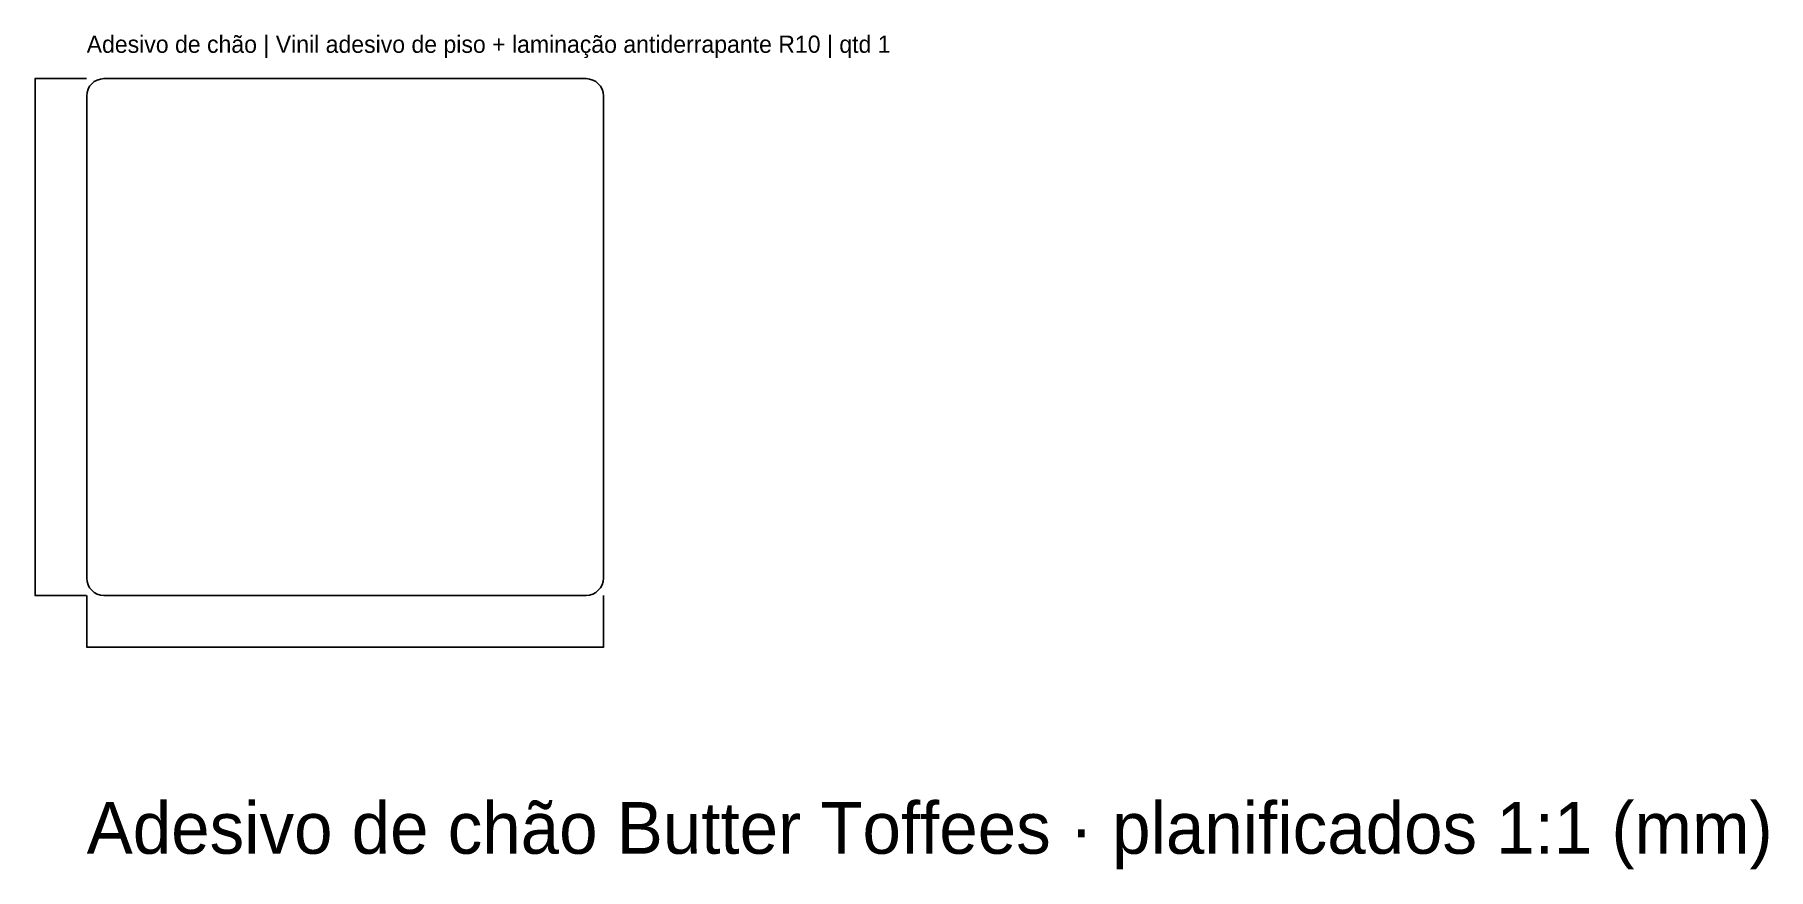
# Model space of a CAD drawing. Header units: millimetres. Extents: x -60 to 1953, y -318 to 651.
import ezdxf

# ---------------------------------------------------------------- set-up
doc = ezdxf.new("R2010")
doc.units = ezdxf.units.MM
for name, color, linetype in [('CORTE', 1, 'CONTINUOUS'), ('COTA', 8, 'CONTINUOUS'), ('TEXTO', 7, 'CONTINUOUS')]:
    doc.layers.add(name, color=color, linetype=linetype)
doc.styles.add('OpenSansCondensed-Light', font='OpenSansCondensed-Light.ttf')
doc.dimstyles.new('EZDXF', dxfattribs={"dimtxt": 0.25, "dimasz": 0.175, "dimexe": 0.375, "dimexo": 0.125, "dimgap": 0.1, "dimtad": 1, "dimlfac": 100, "dimzin": 12, "dimdsep": 46, "dimtxsty": 'OpenSansCondensed-Light', "dimblk": 'ARCHTICK', "dimcen": 2.5, "dimazin": 3, "dimtfac": 0.5, "dimtmove": 2, "dimatfit": 3})

# ---------------------------------------------------------------- blocks, each defined once
blk = doc.blocks.new('_ARCHTICK')
at = {"color": 0, "linetype": 'BYBLOCK', "const_width": 0.15}
blk.add_lwpolyline([(-0.5, -0.5), (0.5, 0.5)], dxfattribs=at)

msp = doc.modelspace()

# ---------------------------------------------------------------- linework, layer by layer
at = {"layer": 'CORTE'}
msp.add_lwpolyline([(20, 0), (580, 0, 0.4142), (600, 20), (600, 580, 0.4142), (580, 600), (20, 600, 0.4142), (0, 580), (0, 20, 0.4142)], format="xyb", close=True, dxfattribs=at)

# ---------------------------------------------------------------- texts
at = {"layer": 'TEXTO'}
for s, height, p in [('Adesivo de chão | Vinil adesivo de piso + laminação antiderrapante R10 | qtd 1', 20, (0, 630)), ('Adesivo de chão Butter Toffees · planificados 1:1 (mm)', 60, (0, -300))]:
    msp.add_text(s, height=height, dxfattribs=at).set_placement(p)

# ---------------------------------------------------------------- dimensions: what is measured, and where the dimension line sits
at = {"layer": 'COTA'}
msp.add_linear_dim(base=(-60, 0), p1=(0, 0), p2=(0, 600), angle=90, dimstyle='EZDXF', dxfattribs=at).render()
msp.add_linear_dim(base=(0, -60), p1=(0, 0), p2=(600, 0), dimstyle='EZDXF', dxfattribs=at).render()

doc.saveas('drawing.dxf')
